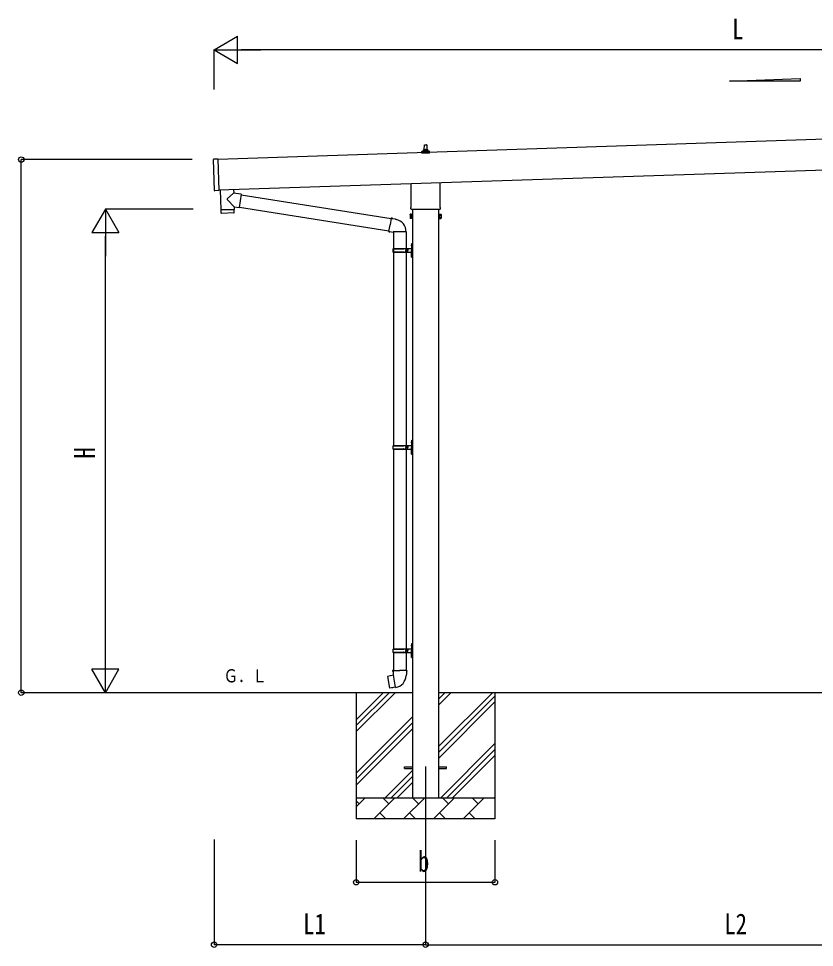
# Model space of a CAD drawing. Units: millimetres, scale not verified. Extents: x -12615 to 12615, y -8910 to 8910.
# Drawn here: x -4030 to -246, y -4278 to 140 of the extents above; entities that cross this region are included whole.
import ezdxf
from ezdxf.enums import TextEntityAlignment as Align

# ---------------------------------------------------------------- set-up
doc = ezdxf.new("R2010")
doc.units = ezdxf.units.MM
doc.header["$LTSCALE"] = 40
for name, color, linetype in [('0-3_YKK_12', 2, 'Continuous'), ('0-4_YKK_13', 4, 'Continuous'), ('0-5_YKK_A1', 4, 'Continuous'), ('0-6_YKK_D', 6, 'Continuous')]:
    doc.layers.add(name, color=color, linetype=linetype)
doc.styles.add('ＭＳ ゴシック', font='')
doc.styles.get('ＭＳ ゴシック').set_extended_font_data('MS Gothic')

msp = doc.modelspace()

# ---------------------------------------------------------------- linework, layer by layer
at = {"layer": '0-3_YKK_12'}
msp.add_line((-2094.69, -3418.03), (-2094.69, -3918.03), dxfattribs=at)
at = {"layer": '0-4_YKK_13'}
for p, q in [((-2104.69, -488.32), (-2104.69, -484.1)), ((-2103.69, -484.1), (-2085.69, -484.1)), ((-2100.69, -484.1), (-2099.96, -460.58)), ((-2098.96, -459.6), (-2090.41, -459.6)), ((-2089.41, -460.58), (-2088.69, -484.1)), ((-2084.69, -488.32), (-2084.69, -484.1)), ((-3098.04, -677.77), (-3102.97, -529.85)), ((-3083.01, -528.19), (-3102, -528.82)), ((-2112.94, -499.6), (-2112.94, -491.89)), ((-2076.44, -499.6), (-2112.94, -499.6)), ((-2112.56, -491.1), (-2076.82, -491.1)), ((-2112.17, -490.92), (-2105.45, -489.29)), ((-2105.07, -489.1), (-2084.31, -489.1)), ((-2077.2, -490.92), (-2083.92, -489.29)), ((-2076.44, -499.6), (-2076.44, -491.89)), ((-2162.99, -755.19), (-2162.99, -644.02)), ((-2026.39, -639.47), (-2026.39, -755.19)), ((-3007.55, -672.17), (-3006.94, -690.35)), ((-2971.34, -695.41), (-2980.31, -758.48)), ((-2971.6, -697.24), (-2258.55, -810.77)), ((-3004.79, -755), (-3036.28, -722.49)), ((-3068.32, -770.14), (-3067.66, -783.18)), ((-3007.05, -784.11), (-3064.56, -786.03)), ((-3063.85, -768.99), (-3063.8, -769.99)), ((-3008.88, -767.16), (-3008.87, -768.16)), ((-3004.79, -755), (-2980.31, -758.48)), ((-3004.79, -755), (-3004.39, -767.01)), ((-2980.05, -756.65), (-2268.97, -869.87)), ((-2168.69, -791.86), (-2167.93, -790.55)), ((-2168.69, -791.86), (-2168.69, -808.86)), ((-2164.69, -763.96), (-2164.69, -758.46)), ((-2026.75, -767.46), (-2162.62, -767.46)), ((-2024.69, -758.46), (-2024.69, -763.96)), ((-2020.69, -791.86), (-2021.45, -790.55)), ((-2020.69, -791.86), (-2020.69, -808.86)), ((-2258.23, -808.95), (-2263.76, -840.32)), ((-2258.23, -808.95), (-2257.09, -806.97)), ((-2257.09, -806.97), (-2253.52, -807.6)), ((-2253.52, -807.6), (-2253.11, -809.95)), ((-2238.59, -812.77), (-2236.91, -814.4)), ((-2236.91, -814.4), (-2234.79, -814.85)), ((-2168.69, -808.86), (-2167.93, -810.18)), ((-2161.69, -795.46), (-2167.93, -795.46)), ((-2161.69, -805.27), (-2167.93, -805.27)), ((-2161.69, -810.18), (-2167.93, -810.18)), ((-2159.19, -809.56), (-2161.69, -809.56)), ((-2030.19, -809.56), (-2027.69, -809.56)), ((-2027.69, -795.46), (-2021.45, -795.46)), ((-2027.69, -805.27), (-2021.45, -805.27)), ((-2027.69, -810.18), (-2021.45, -810.18)), ((-2020.69, -808.86), (-2021.45, -810.18)), ((-2269.29, -871.69), (-2263.76, -840.32)), ((-2269.29, -871.69), (-2268.89, -873.94)), ((-2269.29, -871.69), (-2264.14, -872.5)), ((-2268.89, -873.94), (-2265.33, -874.57)), ((-2265.33, -874.57), (-2264.14, -872.5)), ((-2264.14, -872.5), (-2249.53, -874.81)), ((-2249.53, -874.81), (-2247.33, -873.83)), ((-2187.03, -874.23), (-2248.21, -874.23)), ((-2247.18, -874.23), (-2247.18, -953.52)), ((-2187.18, -874.23), (-2187.18, -953.52)), ((-2250.18, -955.52), (-2199.85, -955.52)), ((-2250.18, -969.52), (-2199.85, -969.52)), ((-2249.18, -953.52), (-2163.18, -953.52)), ((-2249.18, -953.52), (-2249.18, -955.52)), ((-2249.18, -971.52), (-2249.18, -969.52)), ((-2249.18, -971.52), (-2163.18, -971.52)), ((-2247.19, -941.19), (-2247.19, -1890.28)), ((-2190.18, -953.52), (-2190.18, -958.02)), ((-2190.18, -958.02), (-2188.18, -958.02)), ((-2190.18, -971.52), (-2190.18, -967.02)), ((-2190.18, -967.02), (-2188.18, -967.02)), ((-2188.18, -958.02), (-2188.18, -962.52)), ((-2188.18, -967.02), (-2188.18, -962.52)), ((-2187.19, -941.19), (-2187.19, -1890.28)), ((-2182.18, -953.52), (-2182.18, -962.52)), ((-2182.18, -958.02), (-2179.18, -958.02)), ((-2182.18, -971.52), (-2182.18, -962.52)), ((-2182.18, -967.02), (-2179.18, -967.02)), ((-2179.18, -958.02), (-2179.18, -962.52)), ((-2179.18, -967.02), (-2179.18, -962.52)), ((-2163.48, -936.37), (-2161.44, -937.37)), ((-2162.21, -934.37), (-2161.58, -934.37)), ((-2162.21, -934.37), (-2162.21, -942.67)), ((-2162.21, -942.67), (-2161.58, -942.67)), ((-2161.58, -934.37), (-2161.58, -942.67)), ((-2161.58, -934.37), (-2161.18, -934.77)), ((-2161.58, -942.67), (-2161.18, -942.27)), ((-2161.44, -937.37), (-2160.83, -938.52)), ((-2161.18, -930.52), (-2158.18, -929.02)), ((-2161.18, -930.52), (-2161.18, -962.52)), ((-2161.18, -934.77), (-2161.18, -942.27)), ((-2161.18, -994.52), (-2161.18, -962.52)), ((-2158.18, -929.02), (-2158.18, -962.52)), ((-2158.18, -929.02), (-2157.18, -929.02)), ((-2158.18, -996.02), (-2158.18, -962.52)), ((-2157.18, -929.02), (-2157.18, -962.52)), ((-2157.18, -996.02), (-2157.18, -962.52)), ((-2163.48, -984.37), (-2161.44, -985.37)), ((-2162.21, -982.37), (-2161.58, -982.37)), ((-2162.21, -982.37), (-2162.21, -990.67)), ((-2162.21, -990.67), (-2161.58, -990.67)), ((-2161.58, -982.37), (-2161.58, -990.67)), ((-2161.58, -982.37), (-2161.18, -982.77)), ((-2161.58, -990.67), (-2161.18, -990.27)), ((-2161.44, -985.37), (-2160.83, -986.52)), ((-2161.18, -982.77), (-2161.18, -990.27)), ((-2161.18, -994.52), (-2158.18, -996.02)), ((-2158.18, -996.02), (-2157.18, -996.02)), ((-2250.19, -1892.28), (-2199.86, -1892.28)), ((-2249.19, -1890.28), (-2163.19, -1890.28)), ((-2249.19, -1890.28), (-2249.19, -1892.28)), ((-2190.19, -1890.28), (-2190.19, -1894.78)), ((-2190.19, -1894.78), (-2188.19, -1894.78)), ((-2188.19, -1894.78), (-2188.19, -1899.28)), ((-2188.19, -1903.78), (-2188.19, -1899.28)), ((-2182.19, -1890.28), (-2182.19, -1899.28)), ((-2182.19, -1894.78), (-2179.19, -1894.78)), ((-2182.19, -1908.28), (-2182.19, -1899.28)), ((-2179.19, -1894.78), (-2179.19, -1899.28)), ((-2179.19, -1903.78), (-2179.19, -1899.28)), ((-2163.49, -1873.13), (-2161.45, -1874.13)), ((-2162.22, -1871.13), (-2161.59, -1871.13)), ((-2162.22, -1871.13), (-2162.22, -1879.43)), ((-2162.22, -1879.43), (-2161.59, -1879.43)), ((-2161.59, -1871.13), (-2161.59, -1879.43)), ((-2161.59, -1871.13), (-2161.19, -1871.53)), ((-2161.59, -1879.43), (-2161.19, -1879.03)), ((-2161.45, -1874.13), (-2160.83, -1875.28)), ((-2161.19, -1867.28), (-2158.19, -1865.78)), ((-2161.19, -1867.28), (-2161.19, -1899.28)), ((-2161.19, -1871.53), (-2161.19, -1879.03)), ((-2161.19, -1931.28), (-2161.19, -1899.28)), ((-2158.19, -1865.78), (-2158.19, -1899.28)), ((-2158.19, -1865.78), (-2157.19, -1865.78)), ((-2158.19, -1932.78), (-2158.19, -1899.28)), ((-2157.19, -1865.78), (-2157.19, -1899.28)), ((-2157.19, -1932.78), (-2157.19, -1899.28)), ((-2250.19, -1906.28), (-2199.86, -1906.28)), ((-2249.19, -1908.28), (-2249.19, -1906.28)), ((-2249.19, -1908.28), (-2163.19, -1908.28)), ((-2247.19, -1908.28), (-2247.19, -2857.36)), ((-2190.19, -1908.28), (-2190.19, -1903.78)), ((-2190.19, -1903.78), (-2188.19, -1903.78)), ((-2187.19, -1908.28), (-2187.19, -2857.36)), ((-2182.19, -1903.78), (-2179.19, -1903.78)), ((-2163.49, -1921.13), (-2161.45, -1922.13)), ((-2162.22, -1919.13), (-2161.59, -1919.13)), ((-2162.22, -1919.13), (-2162.22, -1927.43)), ((-2162.22, -1927.43), (-2161.59, -1927.43)), ((-2161.59, -1919.13), (-2161.59, -1927.43)), ((-2161.59, -1919.13), (-2161.19, -1919.53)), ((-2161.59, -1927.43), (-2161.19, -1927.03)), ((-2161.45, -1922.13), (-2160.83, -1923.28)), ((-2161.19, -1919.53), (-2161.19, -1927.03)), ((-2161.19, -1931.28), (-2158.19, -1932.78)), ((-2158.19, -1932.78), (-2157.19, -1932.78)), ((-2250.19, -2859.36), (-2199.86, -2859.36)), ((-2249.19, -2857.36), (-2163.19, -2857.36)), ((-2249.19, -2857.36), (-2249.19, -2859.36)), ((-2190.19, -2857.36), (-2190.19, -2861.86)), ((-2190.19, -2861.86), (-2188.19, -2861.86)), ((-2190.19, -2875.36), (-2190.19, -2870.86)), ((-2190.19, -2870.86), (-2188.19, -2870.86)), ((-2188.19, -2861.86), (-2188.19, -2866.36)), ((-2188.19, -2870.86), (-2188.19, -2866.36)), ((-2182.19, -2857.36), (-2182.19, -2866.36)), ((-2182.19, -2861.86), (-2179.19, -2861.86)), ((-2182.19, -2875.36), (-2182.19, -2866.36)), ((-2182.19, -2870.86), (-2179.19, -2870.86)), ((-2179.19, -2861.86), (-2179.19, -2866.36)), ((-2179.19, -2870.86), (-2179.19, -2866.36)), ((-2163.49, -2840.22), (-2161.45, -2841.21)), ((-2162.22, -2838.21), (-2161.59, -2838.21)), ((-2162.22, -2838.21), (-2162.22, -2846.51)), ((-2162.22, -2846.51), (-2161.59, -2846.51)), ((-2161.59, -2838.21), (-2161.59, -2846.51)), ((-2161.59, -2838.21), (-2161.19, -2838.61)), ((-2161.59, -2846.51), (-2161.19, -2846.11)), ((-2161.45, -2841.21), (-2160.83, -2842.36)), ((-2161.19, -2834.36), (-2158.19, -2832.86)), ((-2161.19, -2834.36), (-2161.19, -2866.36)), ((-2161.19, -2838.61), (-2161.19, -2846.11)), ((-2161.19, -2898.36), (-2161.19, -2866.36)), ((-2158.19, -2832.86), (-2158.19, -2866.36)), ((-2158.19, -2832.86), (-2157.19, -2832.86)), ((-2158.19, -2899.86), (-2158.19, -2866.36)), ((-2157.19, -2832.86), (-2157.19, -2866.36)), ((-2157.19, -2899.86), (-2157.19, -2866.36)), ((-2250.19, -2873.36), (-2199.86, -2873.36)), ((-2249.19, -2875.36), (-2249.19, -2873.36)), ((-2249.19, -2875.36), (-2163.19, -2875.36)), ((-2247.19, -2875.36), (-2247.19, -2960.29)), ((-2187.19, -2875.36), (-2187.19, -2960.29)), ((-2163.49, -2888.22), (-2161.45, -2889.21)), ((-2162.22, -2886.21), (-2161.59, -2886.21)), ((-2162.22, -2886.21), (-2162.22, -2894.51)), ((-2162.22, -2894.51), (-2161.59, -2894.51)), ((-2161.59, -2886.21), (-2161.59, -2894.51)), ((-2161.59, -2886.21), (-2161.19, -2886.61)), ((-2161.59, -2894.51), (-2161.19, -2894.11)), ((-2161.45, -2889.21), (-2160.83, -2890.36)), ((-2161.19, -2886.61), (-2161.19, -2894.11)), ((-2161.19, -2898.36), (-2158.19, -2899.86)), ((-2158.19, -2899.86), (-2157.19, -2899.86)), ((-2249.04, -2960.29), (-2251.19, -2961.07)), ((-2249.04, -2960.29), (-2217.19, -2960.29)), ((-2249.04, -2960.29), (-2248.95, -2965.51)), ((-2185.34, -2960.29), (-2217.19, -2960.29)), ((-2185.34, -2960.29), (-2183.19, -2961.07)), ((-2275.65, -2988.74), (-2276.46, -2989.91)), ((-2276.46, -2989.91), (-2266.84, -3044.47)), ((-2247.78, -2983.49), (-2275.65, -2988.74)), ((-2262.91, -2986.14), (-2263.12, -2986.38)), ((-2251.19, -2961.07), (-2251.19, -2964.69)), ((-2251.19, -2964.69), (-2248.95, -2965.51)), ((-2248.95, -2965.51), (-2248.69, -2980.29)), ((-2248.69, -2980.29), (-2247.34, -2982.29)), ((-2237.42, -3040.79), (-2247.56, -2983.31)), ((-2247.54, -2982.49), (-2247.54, -2983.2)), ((-2247.34, -2982.29), (-2247.37, -2982.3)), ((-2187, -2982.23), (-2187.07, -2984.4)), ((-2185.69, -2980.29), (-2187, -2982.23)), ((-2183.19, -2964.69), (-2185.43, -2965.51)), ((-2183.19, -2961.07), (-2183.19, -2964.69)), ((-2252.81, -3043.38), (-2253.09, -3043.23)), ((-2237.12, -3041.55), (-2237.36, -3040.89)), ((-2194.69, -3418.53), (-2157.19, -3418.53)), ((-2194.69, -3427.53), (-2194.69, -3418.53)), ((-2194.69, -3427.53), (-2157.19, -3427.53)), ((-2032.19, -3418.53), (-1994.69, -3418.53)), ((-2032.19, -3427.53), (-1994.69, -3427.53)), ((-1994.69, -3427.53), (-1994.69, -3418.53))]:
    msp.add_line(p, q, dxfattribs=at)
for points in [[(-3083.01, -528.19), (-3078.02, -678.1), (-3097, -678.74)], [(-3071.51, -674.3), (-3068.35, -769.14), (-3004.39, -767.01)], [(-3006.94, -690.35), (-3009.03, -692.12), (-3036.25, -715.16)], [(-2971.34, -695.41), (-2997.26, -691.73), (-3006.94, -690.35)], [(-3004.15, -781.06), (-3004.35, -768.01), (-3068.32, -770.14)], [(-2161.69, -810.18), (-2161.69, -790.55), (-2167.93, -790.55)], [(-2161.69, -809.56), (-2161.69, -791.16), (-2159.19, -791.16)], [(-2027.69, -809.56), (-2027.69, -791.16), (-2030.19, -791.16)], [(-2027.69, -810.18), (-2027.69, -790.55), (-2021.45, -790.55)], [(-2258.23, -808.95), (-2253.11, -809.95), (-2238.59, -812.77)], [(-2163.48, -940.67), (-2161.44, -939.67), (-2160.83, -938.52)], [(-2163.48, -988.67), (-2161.44, -987.67), (-2160.83, -986.52)], [(-2163.49, -1877.43), (-2161.45, -1876.43), (-2160.83, -1875.28)], [(-2163.49, -1925.43), (-2161.45, -1924.43), (-2160.83, -1923.28)], [(-2163.49, -2844.51), (-2161.45, -2843.51), (-2160.83, -2842.36)], [(-2163.49, -2892.51), (-2161.45, -2891.51), (-2160.83, -2890.36)], [(-2185.34, -2960.29), (-2185.43, -2965.51), (-2185.69, -2980.29)], [(-2260.66, -2985.92), (-2260.94, -2985.77), (-2262.91, -2986.14)], [(-2237.69, -3040.7), (-2265.68, -3045.29), (-2266.84, -3044.47)], [(-2250.63, -3042.82), (-2250.84, -3043.06), (-2252.81, -3043.38)]]:
    msp.add_lwpolyline(points, dxfattribs=at)
for points in [[(-2159.19, -810.86), (-2159.19, -789.86), (-2157.19, -789.86), (-2157.19, -810.86)], [(-2030.19, -810.86), (-2030.19, -789.86), (-2032.19, -789.86), (-2032.19, -810.86)]]:
    msp.add_lwpolyline(points, close=True, dxfattribs=at)
for centre, radius, start, end in [((-2100.6, -484.74), 4.13, 90, 171.17633), ((-2103.69, -485.1), 1, 90, 180), ((-2098.96, -460.6), 1, 90, 178.60509), ((-2091.35, -484.1), 4.83, 133.60282, 180), ((-2098.02, -484.1), 4.83, 0, 46.39718), ((-2090.41, -460.6), 1, 1.39491, 90), ((-2088.77, -484.74), 4.13, 8.82367, 90), ((-2085.69, -485.1), 1, 0, 90), ((-3101.97, -529.82), 1, 91.90915, 181.90915), ((-2111.94, -491.89), 1, 103.62699, 180), ((-2105.69, -488.32), 1, 283.62699, 0), ((-2083.69, -488.32), 1, 180, 256.37301), ((-2077.44, -491.89), 1, 0, 76.37301), ((-3097.04, -677.74), 1, 181.90915, 271.90915), ((-3032.87, -718.84), 5, 132.56466, 226.88314), ((-3064.66, -783.03), 3, 182.90915, 271.95747), ((-3007.15, -781.11), 3, 271.90915, 0.90915), ((-2164.34, -793), 4.34, 145.61575, 214.38425), ((-2160.69, -758.46), 4, 125.09963, 180), ((-2160.69, -763.96), 4, 180, 194.47751), ((-2160.69, -763.96), 4, 194.47751, 241.04498), ((-2028.69, -763.96), 4, 298.95502, 345.52249), ((-2028.69, -758.46), 4, 0, 54.90037), ((-2028.69, -763.96), 4, 345.52249, 0), ((-2025.03, -793), 4.34, 325.61575, 34.38425), ((-2247.33, -873.83), 60.3, 359.62495, 78), ((-2152.45, -800.36), 16.24, 162.41205, 197.58795), ((-2164.34, -807.73), 4.34, 145.61575, 214.38425), ((-2036.93, -800.36), 16.24, 342.41205, 17.58795), ((-2025.03, -807.73), 4.34, 325.61575, 34.38425), ((-2201.43, -962.52), 49.25, 171.82876, 180.00002), ((-2201.43, -962.52), 49.25, 180.00002, 188.17127), ((-2199.85, -953.52), 2, 270, 359.99998), ((-2199.85, -971.52), 2, 0.00005, 90.00004), ((-2157.88, -938.52), 6, 136.21765, 223.78235), ((-2163.18, -951.52), 2, 270, 359.99998), ((-2163.18, -973.52), 2, 0.00005, 90.00004), ((-2157.88, -986.52), 6, 136.21765, 223.78235), ((-2201.44, -1899.28), 49.25, 171.82876, 180.00002), ((-2201.44, -1899.28), 49.25, 180.00002, 188.17127), ((-2199.86, -1890.28), 2, 270, 359.99998), ((-2157.89, -1875.28), 6, 136.21765, 223.78235), ((-2163.19, -1888.28), 2, 270, 359.99998), ((-2199.86, -1908.28), 2, 0.00005, 90.00004), ((-2157.89, -1923.28), 6, 136.21765, 223.78235), ((-2163.19, -1910.28), 2, 0.00005, 90.00004), ((-2201.44, -2866.36), 49.25, 171.82876, 180.00002), ((-2201.44, -2866.36), 49.25, 180.00002, 188.17127), ((-2199.86, -2857.36), 2, 270, 359.99998), ((-2157.89, -2842.36), 6, 136.21765, 223.78235), ((-2163.19, -2855.36), 2, 270, 359.99998), ((-2199.86, -2875.36), 2, 0.00005, 90.00004), ((-2157.89, -2890.36), 6, 136.21765, 223.78235), ((-2163.19, -2877.36), 2, 0.00005, 90.00004), ((-2247.84, -2983.2), 0.3, 280.66842, 0), ((-2247.34, -2982.49), 0.2, 100, 180), ((-2247.34, -2982.29), 60.3, 279.96938, 358), ((-2237.64, -3040.99), 0.3, 20, 99.33158), ((-2236.93, -3041.48), 0.2, 200, 279.96938)]:
    msp.add_arc(centre, radius, start, end, dxfattribs=at)
at = {"layer": '0-5_YKK_A1'}
for p, q in [((-650, -156.51), (-314, -144.09)), ((-314, -156.51), (-650, -156.51)), ((-314, -144.09), (-314, -156.51)), ((1877.34, -364.29), (-3082.97, -529.61)), ((-3078.14, -674.52), (1882.17, -509.18)), ((-2157.19, -767.46), (-2157.19, -3566.36)), ((-2032.19, -3566.36), (-2032.19, -767.46)), ((-2157.19, -3066.36), (-3836.18, -3066.36)), ((-2424.69, -3066.36), (-2424.69, -3666.36)), ((-2424.69, -3251.42), (-2239.64, -3066.36)), ((-2424.69, -3223.13), (-2267.92, -3066.36)), ((-2424.69, -3194.85), (-2296.21, -3066.36)), ((842.81, -3066.36), (-2032.19, -3066.36)), ((-2032.19, -3321.46), (-1777.09, -3066.36)), ((-2032.19, -3123.47), (-1975.08, -3066.36)), ((-2032.19, -3095.19), (-2003.36, -3066.36)), ((-2032.19, -3349.75), (-1764.69, -3082.25)), ((-1764.69, -3066.36), (-1764.69, -3666.36)), ((-2032.19, -3378.03), (-1764.69, -3110.53)), ((-2424.69, -3449.4), (-2157.19, -3181.9)), ((-2424.69, -3477.69), (-2157.19, -3210.19)), ((-2424.69, -3505.97), (-2157.19, -3238.47)), ((-2022.53, -3566.36), (-1764.69, -3308.52)), ((-1994.25, -3566.36), (-1764.69, -3336.81)), ((-1965.96, -3566.36), (-1764.69, -3365.09)), ((-2287.09, -3566.36), (-2157.19, -3436.46)), ((-2258.81, -3566.36), (-2157.19, -3464.75)), ((-2230.52, -3566.36), (-2157.19, -3493.03)), ((-2424.69, -3566.36), (-1764.69, -3566.36)), ((-2424.69, -3609.26), (-2381.79, -3566.36)), ((-2340.37, -3666.36), (-2240.37, -3566.36)), ((-2268.93, -3594.92), (-2297.48, -3566.36)), ((-2198.95, -3666.36), (-2098.95, -3566.36)), ((-2127.51, -3594.92), (-2156.06, -3566.36)), ((-2057.53, -3666.36), (-1957.53, -3566.36)), ((-1986.08, -3594.92), (-2014.64, -3566.36)), ((-1916.11, -3666.36), (-1816.11, -3566.36)), ((-1844.66, -3594.92), (-1873.22, -3566.36)), ((-1767.97, -3566.36), (-1764.69, -3563.08)), ((-2410.35, -3594.92), (-2424.69, -3580.58)), ((-1764.69, -3666.36), (-2424.69, -3666.36)), ((-2311.82, -3637.81), (-2283.27, -3666.36)), ((-2170.4, -3637.81), (-2141.85, -3666.36)), ((-2028.98, -3637.81), (-2000.42, -3666.36)), ((-1887.56, -3637.81), (-1859, -3666.36))]:
    msp.add_line(p, q, dxfattribs=at)
at = {"layer": '0-6_YKK_D'}
for p, q in [((-3100.43, -8.21), (-2989.09, 56.08)), ((-2989.09, -72.5), (-2989.09, 56.08)), ((-3100.43, -197.58), (-3100.43, -7.21)), ((-3100.43, -8.21), (-2989.09, -72.5)), ((-3100.43, -8.21), (-2877.74, -8.21)), ((1771.08, -8.21), (-2971.86, -8.21)), ((-3204.38, -530.15), (-4018.33, -530.15)), ((-4017.33, -3066.36), (-4017.33, -530.15)), ((-3617.33, -766.36), (-3681.62, -877.71)), ((-3199.57, -766.36), (-3618.33, -766.36)), ((-3617.33, -766.36), (-3553.05, -877.71)), ((-3617.33, -766.36), (-3617.33, -989.06)), ((-3681.62, -877.71), (-3553.05, -877.71)), ((-3617.33, -2937.79), (-3617.33, -894.94)), ((-3617.33, -3066.36), (-3617.33, -2843.67)), ((-3617.33, -3066.36), (-3681.62, -2955.02)), ((-3553.05, -2955.02), (-3681.62, -2955.02)), ((-3617.33, -3066.36), (-3553.05, -2955.02)), ((-3317.33, -3066.36), (-4018.33, -3066.36)), ((-3317.33, -3066.36), (-3618.33, -3066.36)), ((-3100.43, -3764.69), (-3100.43, -4266.3)), ((-2424.69, -3768.03), (-2424.69, -3969.03)), ((-2094.69, -3764.7), (-2094.69, -4266.3)), ((-2094.69, -3764.7), (-2094.69, -4266.3)), ((-1764.69, -3768.03), (-1764.69, -3969.03)), ((-2424.69, -3968.03), (-1764.69, -3968.03)), ((-2094.69, -4265.3), (-3100.43, -4265.3)), ((-2094.69, -4265.3), (905.31, -4265.3))]:
    msp.add_line(p, q, dxfattribs=at)
for centre in [(-4017.33, -530.15), (-4017.33, -3066.36), (-2424.69, -3968.03), (-1764.69, -3968.03), (-3100.43, -4265.3), (-2094.69, -4265.3), (-2094.69, -4265.3)]:
    msp.add_circle(centre, 12.75, dxfattribs=at)

# ---------------------------------------------------------------- texts
at = {"layer": '0-5_YKK_A1', "style": 'ＭＳ ゴシック', "width": 0.8}
msp.add_text('Ｇ．Ｌ', height=62.84, dxfattribs=at).set_placement((-3055.21, -3036.25), align=Align.BOTTOM_LEFT)
at = {"layer": '0-6_YKK_D', "style": 'ＭＳ ゴシック', "width": 0.8}
for s, p in [('L', (-636.39, 11.79)), ('b', (-2130.69, -3948.03)), ('L1', (-2676.76, -4245.3)), ('L2', (-673.89, -4245.3))]:
    msp.add_text(s, height=98.97, dxfattribs=at).set_placement(p, align=Align.BOTTOM_LEFT)
msp.add_text('H', height=98.97, rotation=90, dxfattribs=at).set_placement((-3637.33, -1952.36), align=Align.BOTTOM_LEFT)

doc.saveas('drawing.dxf')
